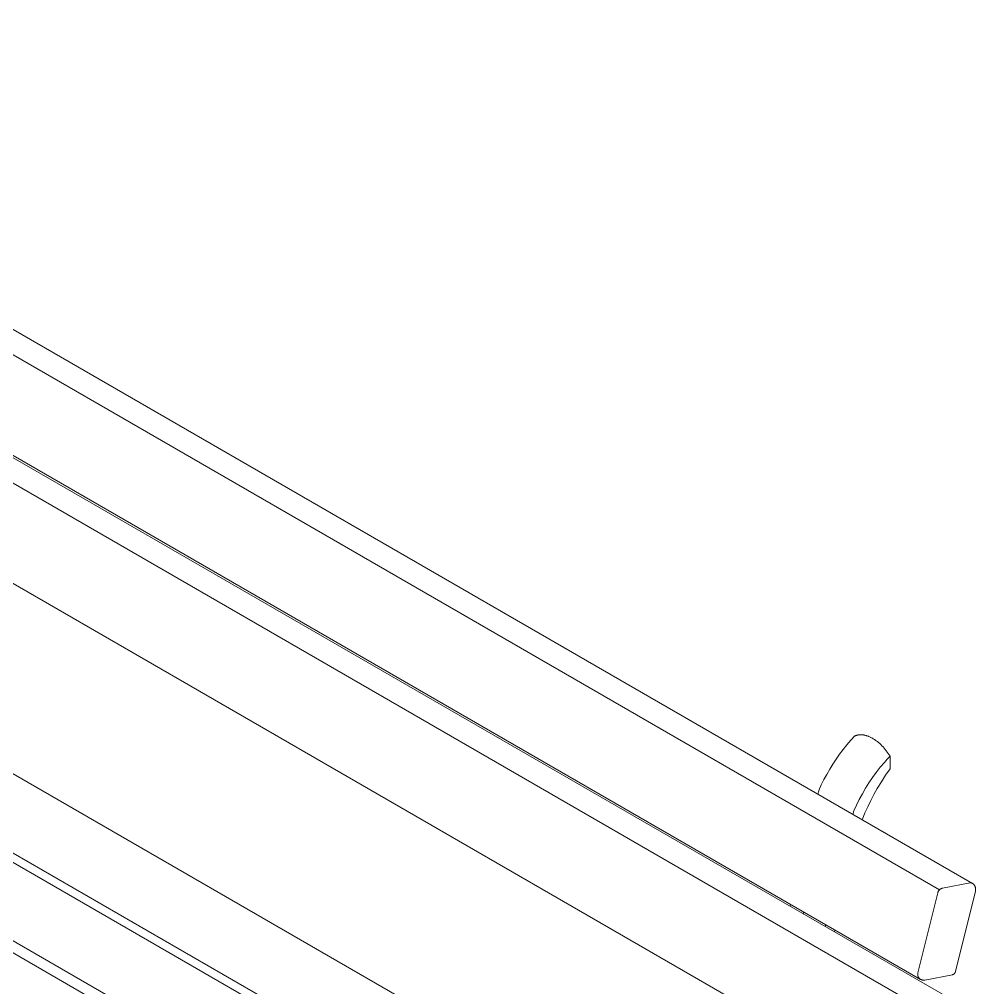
# Model space of a CAD drawing. Header units: millimetres. Extents: x -209 to 4251, y 50 to 3279.
# Drawn here: x 3246 to 4007, y 1256 to 2026 of the extents above; entities that cross this region are included whole.
import ezdxf

# ---------------------------------------------------------------- set-up
doc = ezdxf.new("R2010")
doc.units = ezdxf.units.MM
doc.layers.add('ZANO_R', color=7, linetype='Continuous', lineweight=0)

msp = doc.modelspace()

# ---------------------------------------------------------------- linework, layer by layer
at = {"layer": 'ZANO_R'}
for p, q in [((4004.41, 1338.68), (2814.04, 2025.94)), ((2787.67, 2020.87), (3978.04, 1333.61)), ((3963.12, 1262.38), (2772.75, 1949.64)), ((3982.28, 1249.43), (2791.91, 1936.69)), ((3955.92, 1244.37), (2765.55, 1931.63)), ((3941, 1173.13), (2750.63, 1860.39)), ((2778.72, 1692.92), (3710.02, 1155.24)), ((2705.63, 1672.1), (3641.25, 1131.92)), ((2698.46, 1668.74), (3634.29, 1128.44)), ((2695.84, 1607.89), (3586.96, 1093.4)), ((2700.1, 1595.89), (3581.59, 1086.96)), ((3910.88, 1455.98), (3907.65, 1452.5)), ((3911.06, 1456.06), (3910.88, 1455.98)), ((3911.24, 1456.14), (3911.06, 1456.06)), ((3911.43, 1456.21), (3911.24, 1456.14)), ((3911.62, 1456.28), (3911.43, 1456.21)), ((3911.8, 1456.35), (3911.62, 1456.28)), ((3911.99, 1456.41), (3911.8, 1456.35)), ((3912.18, 1456.47), (3911.99, 1456.41)), ((3912.37, 1456.53), (3912.18, 1456.47)), ((3912.57, 1456.58), (3912.37, 1456.53)), ((3912.76, 1456.63), (3912.57, 1456.58)), ((3912.96, 1456.67), (3912.76, 1456.63)), ((3913.16, 1456.71), (3912.96, 1456.67)), ((3913.36, 1456.75), (3913.16, 1456.71)), ((3913.56, 1456.79), (3913.36, 1456.75)), ((3913.76, 1456.82), (3913.56, 1456.79)), ((3913.96, 1456.85), (3913.76, 1456.82)), ((3914.17, 1456.87), (3913.96, 1456.85)), ((3914.38, 1456.89), (3914.17, 1456.87)), ((3914.8, 1456.92), (3914.38, 1456.89)), ((3915.21, 1456.94), (3914.8, 1456.92)), ((3915.63, 1456.94), (3915.21, 1456.94)), ((3916.07, 1456.93), (3915.63, 1456.94)), ((3916.51, 1456.9), (3916.07, 1456.93)), ((3916.94, 1456.86), (3916.51, 1456.9)), ((3917.38, 1456.81), (3916.94, 1456.86)), ((3917.85, 1456.74), (3917.38, 1456.81)), ((3918.31, 1456.65), (3917.85, 1456.74)), ((3918.78, 1456.56), (3918.31, 1456.65)), ((3919.24, 1456.44), (3918.78, 1456.56)), ((3919.7, 1456.32), (3919.24, 1456.44)), ((3920.16, 1456.18), (3919.7, 1456.32)), ((3920.61, 1456.04), (3920.16, 1456.18)), ((3921.06, 1455.88), (3920.61, 1456.04)), ((3921.54, 1455.7), (3921.06, 1455.88)), ((3922.01, 1455.51), (3921.54, 1455.7)), ((3904.53, 1448.91), (3901.53, 1445.22)), ((3907.65, 1452.5), (3904.53, 1448.91)), ((3922.48, 1455.3), (3922.01, 1455.51)), ((3922.94, 1455.09), (3922.48, 1455.3)), ((3923.43, 1454.86), (3922.94, 1455.09)), ((3923.9, 1454.61), (3923.43, 1454.86)), ((3924.38, 1454.36), (3923.9, 1454.61)), ((3924.85, 1454.09), (3924.38, 1454.36)), ((3924.85, 1454.09), (3925.33, 1453.8)), ((3925.33, 1453.8), (3925.82, 1453.51)), ((3925.82, 1453.51), (3926.29, 1453.2)), ((3926.29, 1453.2), (3926.76, 1452.88)), ((3926.76, 1452.88), (3927.25, 1452.55)), ((3927.25, 1452.55), (3927.72, 1452.2)), ((3927.72, 1452.2), (3928.66, 1451.49)), ((3928.66, 1451.49), (3929.61, 1450.71)), ((3929.61, 1450.71), (3930.54, 1449.89)), ((3930.54, 1449.89), (3931.44, 1449.05)), ((3931.44, 1449.05), (3932.32, 1448.18)), ((3932.32, 1448.18), (3933.22, 1447.23)), ((3898.65, 1441.44), (3895.89, 1437.56)), ((3901.53, 1445.22), (3898.65, 1441.44)), ((3933.22, 1447.23), (3934.09, 1446.26)), ((3934.09, 1446.26), (3934.93, 1445.27)), ((3934.93, 1445.27), (3935.75, 1444.25)), ((3935.75, 1444.25), (3936.56, 1443.18)), ((3936.56, 1443.18), (3937.34, 1442.09)), ((3937.34, 1442.09), (3938.09, 1440.98)), ((3938.09, 1440.98), (3938.81, 1439.85)), ((3893.26, 1433.6), (3890.77, 1429.56)), ((3895.89, 1437.56), (3893.26, 1433.6)), ((3931, 1431.05), (3934.28, 1434.94)), ((3934.28, 1434.94), (3936.51, 1437.43)), ((3936.51, 1437.43), (3938.81, 1439.85)), ((3938.81, 1439.85), (3938.81, 1429.89)), ((3888.4, 1425.44), (3886.17, 1421.24)), ((3890.77, 1429.56), (3888.4, 1425.44)), ((3924.86, 1422.93), (3927.86, 1427.04)), ((3927.86, 1427.04), (3931, 1431.05)), ((3935.24, 1424.77), (3931.85, 1419.55)), ((3938.81, 1429.89), (3935.24, 1424.77)), ((3886.17, 1421.24), (3884.07, 1416.97)), ((3919.29, 1414.41), (3922, 1418.72)), ((3922, 1418.72), (3924.86, 1422.93)), ((3931.85, 1419.55), (3928.64, 1414.21)), ((3881.36, 1409.72), (3882.04, 1412.45)), ((3882.04, 1412.45), (3882.12, 1412.64)), ((3884.07, 1416.97), (3882.12, 1412.64)), ((3914.32, 1405.53), (3916.73, 1410.01)), ((3916.73, 1410.01), (3919.29, 1414.41)), ((3925.97, 1409.45), (3923.44, 1404.62)), ((3928.64, 1414.21), (3925.97, 1409.45)), ((3912.07, 1400.96), (3914.32, 1405.53)), ((3923.44, 1404.62), (3921.06, 1399.71)), ((3909.29, 1393.59), (3909.97, 1396.32)), ((3909.97, 1396.32), (3912.07, 1400.96)), ((3918.82, 1394.73), (3916.74, 1389.69)), ((3921.06, 1399.71), (3918.82, 1394.73)), ((3916.74, 1389.69), (3916.65, 1389.35)), ((3977.04, 1332.25), (3977.11, 1332.39)), ((3977.04, 1332.25), (3977.11, 1332.39)), ((3977.11, 1332.39), (3977.19, 1332.53)), ((3977.11, 1332.39), (3977.19, 1332.53)), ((3977.19, 1332.53), (3977.28, 1332.67)), ((3977.19, 1332.53), (3977.28, 1332.67)), ((3977.28, 1332.67), (3977.36, 1332.81)), ((3977.28, 1332.67), (3977.36, 1332.81)), ((3977.36, 1332.81), (3977.46, 1332.94)), ((3977.36, 1332.81), (3977.46, 1332.94)), ((3977.46, 1332.94), (3977.55, 1333.07)), ((3977.46, 1332.94), (3977.55, 1333.07)), ((3977.55, 1333.07), (3977.65, 1333.2)), ((3977.55, 1333.07), (3977.65, 1333.2)), ((3977.65, 1333.2), (3977.76, 1333.32)), ((3977.65, 1333.2), (3977.76, 1333.32)), ((3977.76, 1333.32), (3977.87, 1333.44)), ((3977.76, 1333.32), (3977.87, 1333.44)), ((3977.87, 1333.44), (3977.98, 1333.56)), ((3977.87, 1333.44), (3977.98, 1333.56)), ((3977.98, 1333.56), (3978.1, 1333.67)), ((3977.98, 1333.56), (3978.1, 1333.67)), ((3978.1, 1333.67), (3978.22, 1333.78)), ((3978.1, 1333.67), (3978.22, 1333.78)), ((3978.22, 1333.78), (3978.35, 1333.88)), ((3978.22, 1333.78), (3978.35, 1333.88)), ((3978.35, 1333.88), (3978.48, 1333.98)), ((3978.35, 1333.88), (3978.48, 1333.98)), ((3978.48, 1333.98), (3978.61, 1334.07)), ((3978.48, 1333.98), (3978.61, 1334.07)), ((3978.61, 1334.07), (3978.74, 1334.16)), ((3978.61, 1334.07), (3978.74, 1334.16)), ((3978.74, 1334.16), (3978.88, 1334.25)), ((3978.74, 1334.16), (3978.88, 1334.25)), ((3978.88, 1334.25), (3979.02, 1334.33)), ((3978.88, 1334.25), (3979.02, 1334.33)), ((3979.02, 1334.33), (3979.17, 1334.4)), ((3979.02, 1334.33), (3979.17, 1334.4)), ((3979.17, 1334.4), (3979.31, 1334.47)), ((3979.17, 1334.4), (3979.31, 1334.47)), ((3979.31, 1334.47), (3979.46, 1334.54)), ((3979.31, 1334.47), (3979.46, 1334.54)), ((3979.46, 1334.54), (3979.61, 1334.6)), ((3979.46, 1334.54), (3979.61, 1334.6)), ((3979.61, 1334.6), (3979.76, 1334.65)), ((3979.61, 1334.6), (3979.76, 1334.65)), ((3979.76, 1334.65), (3979.92, 1334.7)), ((3979.76, 1334.65), (3979.92, 1334.7)), ((3979.92, 1334.7), (3980.07, 1334.75)), ((3979.92, 1334.7), (3980.07, 1334.75)), ((3980.07, 1334.75), (3980.23, 1334.79)), ((3980.07, 1334.75), (3980.23, 1334.79)), ((3980.23, 1334.79), (3980.39, 1334.82)), ((3980.23, 1334.79), (3980.39, 1334.82)), ((3980.39, 1334.82), (4002.47, 1339.05)), ((3980.39, 1334.82), (4002.47, 1339.05)), ((3990.87, 1268.76), (4006.68, 1332.51)), ((4002.56, 1339.06), (4002.47, 1339.05)), ((4002.56, 1339.06), (4002.47, 1339.05)), ((4002.66, 1339.08), (4002.56, 1339.06)), ((4002.66, 1339.08), (4002.56, 1339.06)), ((4002.75, 1339.08), (4002.66, 1339.08)), ((4002.75, 1339.08), (4002.66, 1339.08)), ((4002.85, 1339.09), (4002.75, 1339.08)), ((4002.85, 1339.09), (4002.75, 1339.08)), ((4002.94, 1339.09), (4002.85, 1339.09)), ((4002.94, 1339.09), (4002.85, 1339.09)), ((4003.04, 1339.09), (4002.94, 1339.09)), ((4003.04, 1339.09), (4002.94, 1339.09)), ((4003.14, 1339.08), (4003.04, 1339.09)), ((4003.14, 1339.08), (4003.04, 1339.09)), ((4003.23, 1339.08), (4003.14, 1339.08)), ((4003.23, 1339.08), (4003.14, 1339.08)), ((4003.33, 1339.06), (4003.23, 1339.08)), ((4003.33, 1339.06), (4003.23, 1339.08)), ((4003.42, 1339.05), (4003.33, 1339.06)), ((4003.42, 1339.05), (4003.33, 1339.06)), ((4003.52, 1339.03), (4003.42, 1339.05)), ((4003.52, 1339.03), (4003.42, 1339.05)), ((4003.61, 1339.01), (4003.52, 1339.03)), ((4003.61, 1339.01), (4003.52, 1339.03)), ((4003.7, 1338.99), (4003.61, 1339.01)), ((4003.7, 1338.99), (4003.61, 1339.01)), ((4003.79, 1338.96), (4003.7, 1338.99)), ((4003.79, 1338.96), (4003.7, 1338.99)), ((4003.89, 1338.93), (4003.79, 1338.96)), ((4003.89, 1338.93), (4003.79, 1338.96)), ((4003.98, 1338.89), (4003.89, 1338.93)), ((4003.98, 1338.89), (4003.89, 1338.93)), ((4004.06, 1338.86), (4003.98, 1338.89)), ((4004.06, 1338.86), (4003.98, 1338.89)), ((4004.15, 1338.82), (4004.06, 1338.86)), ((4004.15, 1338.82), (4004.06, 1338.86)), ((4004.24, 1338.77), (4004.15, 1338.82)), ((4004.24, 1338.77), (4004.15, 1338.82)), ((4004.32, 1338.73), (4004.24, 1338.77)), ((4004.32, 1338.73), (4004.24, 1338.77)), ((4004.41, 1338.68), (4004.32, 1338.73)), ((4004.41, 1338.68), (4004.32, 1338.73)), ((4004.48, 1338.64), (4004.41, 1338.68)), ((4004.55, 1338.59), (4004.48, 1338.64)), ((4004.63, 1338.54), (4004.55, 1338.59)), ((4004.7, 1338.49), (4004.63, 1338.54)), ((4004.77, 1338.44), (4004.7, 1338.49)), ((4004.85, 1338.38), (4004.77, 1338.44)), ((4004.92, 1338.32), (4004.85, 1338.38)), ((4004.99, 1338.26), (4004.92, 1338.32)), ((4005.07, 1338.2), (4004.99, 1338.26)), ((4005.14, 1338.13), (4005.07, 1338.2)), ((4005.21, 1338.06), (4005.14, 1338.13)), ((4005.28, 1337.99), (4005.21, 1338.06)), ((4005.35, 1337.91), (4005.28, 1337.99)), ((4005.42, 1337.84), (4005.35, 1337.91)), ((4005.49, 1337.76), (4005.42, 1337.84)), ((4005.56, 1337.68), (4005.49, 1337.76)), ((4005.62, 1337.59), (4005.56, 1337.68)), ((4005.69, 1337.5), (4005.62, 1337.59)), ((4005.75, 1337.42), (4005.69, 1337.5)), ((4005.81, 1337.32), (4005.75, 1337.42)), ((4005.88, 1337.23), (4005.81, 1337.32)), ((4005.94, 1337.13), (4005.88, 1337.23)), ((4006, 1337.04), (4005.94, 1337.13)), ((4006.05, 1336.94), (4006, 1337.04)), ((4006.11, 1336.84), (4006.05, 1336.94)), ((4006.16, 1336.73), (4006.11, 1336.84)), ((4006.21, 1336.63), (4006.16, 1336.73)), ((4006.27, 1336.52), (4006.21, 1336.63)), ((4006.31, 1336.41), (4006.27, 1336.52)), ((4006.36, 1336.3), (4006.31, 1336.41)), ((4006.41, 1336.19), (4006.36, 1336.3)), ((4006.45, 1336.08), (4006.41, 1336.19)), ((4006.49, 1335.96), (4006.45, 1336.08)), ((4006.53, 1335.85), (4006.49, 1335.96)), ((4006.56, 1335.74), (4006.53, 1335.85)), ((4006.6, 1335.62), (4006.56, 1335.74)), ((4006.63, 1335.5), (4006.6, 1335.62)), ((4006.66, 1335.39), (4006.63, 1335.5)), ((4006.69, 1335.27), (4006.66, 1335.39)), ((4006.68, 1332.51), (4006.7, 1332.61)), ((4006.71, 1335.15), (4006.69, 1335.27)), ((4006.7, 1332.61), (4006.72, 1332.7)), ((4006.73, 1335.03), (4006.71, 1335.15)), ((4006.72, 1332.7), (4006.74, 1332.8)), ((4006.75, 1334.91), (4006.73, 1335.03)), ((4006.74, 1332.8), (4006.76, 1332.9)), ((4006.77, 1334.8), (4006.75, 1334.91)), ((4006.76, 1332.9), (4006.77, 1333)), ((4006.79, 1334.68), (4006.77, 1334.8)), ((4006.77, 1333), (4006.79, 1333.11)), ((4006.8, 1334.56), (4006.79, 1334.68)), ((4006.79, 1333.11), (4006.8, 1333.21)), ((4006.81, 1334.44), (4006.8, 1334.56)), ((4006.8, 1333.21), (4006.81, 1333.32)), ((4006.82, 1334.33), (4006.81, 1334.44)), ((4006.81, 1333.32), (4006.82, 1333.42)), ((4006.83, 1334.21), (4006.82, 1334.33)), ((4006.82, 1333.42), (4006.83, 1333.53)), ((4006.84, 1334.09), (4006.83, 1334.21)), ((4006.83, 1333.64), (4006.84, 1333.75)), ((4006.83, 1333.53), (4006.83, 1333.64)), ((4006.84, 1333.98), (4006.84, 1334.09)), ((4006.84, 1333.87), (4006.84, 1333.98)), ((4006.84, 1333.75), (4006.84, 1333.87)), ((3960.91, 1267.58), (3976.71, 1331.33)), ((3960.91, 1267.58), (3976.71, 1331.33)), ((3976.71, 1331.33), (3976.75, 1331.49)), ((3976.71, 1331.33), (3976.75, 1331.49)), ((3976.75, 1331.49), (3976.8, 1331.64)), ((3976.75, 1331.49), (3976.8, 1331.64)), ((3976.8, 1331.64), (3976.85, 1331.8)), ((3976.8, 1331.64), (3976.85, 1331.8)), ((3976.85, 1331.8), (3976.91, 1331.95)), ((3976.85, 1331.8), (3976.91, 1331.95)), ((3976.91, 1331.95), (3976.97, 1332.1)), ((3976.91, 1331.95), (3976.97, 1332.1)), ((3976.97, 1332.1), (3977.04, 1332.25)), ((3976.97, 1332.1), (3977.04, 1332.25)), ((3859.24, 1320.47), (3859.65, 1322.12)), ((3869.77, 1314.39), (3870.18, 1316.04)), ((3887.17, 1304.35), (3887.58, 1305.99)), ((3894.94, 1301.75), (3894.53, 1300.1)), ((3960.77, 1266.61), (3960.78, 1266.77)), ((3960.77, 1266.61), (3960.78, 1266.77)), ((3960.77, 1266.45), (3960.77, 1266.61)), ((3960.77, 1266.45), (3960.77, 1266.61)), ((3960.77, 1266.28), (3960.77, 1266.45)), ((3960.77, 1266.28), (3960.77, 1266.45)), ((3960.78, 1266.12), (3960.77, 1266.28)), ((3960.78, 1266.12), (3960.77, 1266.28)), ((3960.78, 1266.77), (3960.8, 1266.94)), ((3960.78, 1266.77), (3960.8, 1266.94)), ((3960.8, 1265.96), (3960.78, 1266.12)), ((3960.8, 1265.96), (3960.78, 1266.12)), ((3960.8, 1266.94), (3960.82, 1267.1)), ((3960.8, 1266.94), (3960.82, 1267.1)), ((3960.82, 1265.79), (3960.8, 1265.96)), ((3960.82, 1265.79), (3960.8, 1265.96)), ((3960.82, 1267.1), (3960.84, 1267.26)), ((3960.82, 1267.1), (3960.84, 1267.26)), ((3960.84, 1265.63), (3960.82, 1265.79)), ((3960.84, 1265.63), (3960.82, 1265.79)), ((3960.84, 1267.26), (3960.87, 1267.42)), ((3960.84, 1267.26), (3960.87, 1267.42)), ((3960.87, 1265.47), (3960.84, 1265.63)), ((3960.87, 1265.47), (3960.84, 1265.63)), ((3960.87, 1267.42), (3960.91, 1267.58)), ((3960.87, 1267.42), (3960.91, 1267.58)), ((3960.91, 1265.31), (3960.87, 1265.47)), ((3960.91, 1265.31), (3960.87, 1265.47)), ((3960.95, 1265.15), (3960.91, 1265.31)), ((3960.95, 1265.15), (3960.91, 1265.31)), ((3961, 1265), (3960.95, 1265.15)), ((3961, 1265), (3960.95, 1265.15)), ((3961.06, 1264.84), (3961, 1265)), ((3961.06, 1264.84), (3961, 1265)), ((3961.11, 1264.69), (3961.06, 1264.84)), ((3961.11, 1264.69), (3961.06, 1264.84)), ((3961.18, 1264.54), (3961.11, 1264.69)), ((3961.18, 1264.54), (3961.11, 1264.69)), ((3961.25, 1264.39), (3961.18, 1264.54)), ((3961.25, 1264.39), (3961.18, 1264.54)), ((3961.32, 1264.24), (3961.25, 1264.39)), ((3961.32, 1264.24), (3961.25, 1264.39)), ((3961.4, 1264.1), (3961.32, 1264.24)), ((3961.4, 1264.1), (3961.32, 1264.24)), ((3961.49, 1263.96), (3961.4, 1264.1)), ((3961.49, 1263.96), (3961.4, 1264.1)), ((3961.58, 1263.82), (3961.49, 1263.96)), ((3961.58, 1263.82), (3961.49, 1263.96)), ((3961.67, 1263.69), (3961.58, 1263.82)), ((3961.67, 1263.69), (3961.58, 1263.82)), ((3961.77, 1263.56), (3961.67, 1263.69)), ((3961.77, 1263.56), (3961.67, 1263.69)), ((3961.87, 1263.43), (3961.77, 1263.56)), ((3961.87, 1263.43), (3961.77, 1263.56)), ((3961.98, 1263.3), (3961.87, 1263.43)), ((3961.98, 1263.3), (3961.87, 1263.43)), ((3962.09, 1263.18), (3961.98, 1263.3)), ((3962.09, 1263.18), (3961.98, 1263.3)), ((3962.21, 1263.07), (3962.09, 1263.18)), ((3962.21, 1263.07), (3962.09, 1263.18)), ((3962.33, 1262.96), (3962.21, 1263.07)), ((3962.33, 1262.96), (3962.21, 1263.07)), ((3988.43, 1266.06), (3966.36, 1261.83)), ((3988.43, 1266.06), (3988.55, 1266.1)), ((3988.55, 1266.1), (3988.66, 1266.13)), ((3988.66, 1266.13), (3988.77, 1266.17)), ((3988.77, 1266.17), (3988.87, 1266.22)), ((3988.87, 1266.22), (3988.98, 1266.27)), ((3988.98, 1266.27), (3989.08, 1266.32)), ((3989.08, 1266.32), (3989.19, 1266.37)), ((3989.19, 1266.37), (3989.29, 1266.43)), ((3989.29, 1266.43), (3989.39, 1266.49)), ((3989.39, 1266.49), (3989.48, 1266.56)), ((3989.48, 1266.56), (3989.58, 1266.63)), ((3989.58, 1266.63), (3989.67, 1266.7)), ((3989.67, 1266.7), (3989.76, 1266.77)), ((3989.76, 1266.77), (3989.85, 1266.85)), ((3989.85, 1266.85), (3989.93, 1266.93)), ((3989.93, 1266.93), (3990.01, 1267.01)), ((3990.01, 1267.01), (3990.09, 1267.1)), ((3990.09, 1267.1), (3990.16, 1267.19)), ((3990.16, 1267.19), (3990.24, 1267.28)), ((3990.24, 1267.28), (3990.3, 1267.37)), ((3990.3, 1267.37), (3990.37, 1267.47)), ((3990.37, 1267.47), (3990.43, 1267.57)), ((3990.43, 1267.57), (3990.49, 1267.67)), ((3990.49, 1267.67), (3990.55, 1267.77)), ((3990.55, 1267.77), (3990.6, 1267.88)), ((3990.6, 1267.88), (3990.64, 1267.98)), ((3990.64, 1267.98), (3990.69, 1268.09)), ((3990.69, 1268.09), (3990.73, 1268.2)), ((3990.73, 1268.2), (3990.77, 1268.31)), ((3990.77, 1268.31), (3990.8, 1268.42)), ((3990.8, 1268.42), (3990.83, 1268.53)), ((3990.83, 1268.53), (3990.85, 1268.65)), ((3990.85, 1268.65), (3990.87, 1268.76)), ((3962.45, 1262.85), (3962.33, 1262.96)), ((3962.45, 1262.85), (3962.33, 1262.96)), ((3962.58, 1262.75), (3962.45, 1262.85)), ((3962.58, 1262.75), (3962.45, 1262.85)), ((3962.71, 1262.65), (3962.58, 1262.75)), ((3962.71, 1262.65), (3962.58, 1262.75)), ((3962.84, 1262.55), (3962.71, 1262.65)), ((3962.84, 1262.55), (3962.71, 1262.65)), ((3962.98, 1262.46), (3962.84, 1262.55)), ((3962.98, 1262.46), (3962.84, 1262.55)), ((3963.12, 1262.38), (3962.98, 1262.46)), ((3963.12, 1262.38), (3962.98, 1262.46)), ((3963.26, 1262.3), (3963.12, 1262.38)), ((3963.4, 1262.23), (3963.26, 1262.3)), ((3963.55, 1262.16), (3963.4, 1262.23)), ((3963.69, 1262.1), (3963.55, 1262.16)), ((3963.84, 1262.04), (3963.69, 1262.1)), ((3963.99, 1261.99), (3963.84, 1262.04)), ((3964.15, 1261.94), (3963.99, 1261.99)), ((3964.3, 1261.9), (3964.15, 1261.94)), ((3964.46, 1261.86), (3964.3, 1261.9)), ((3964.61, 1261.83), (3964.46, 1261.86)), ((3964.77, 1261.8), (3964.61, 1261.83)), ((3964.93, 1261.78), (3964.77, 1261.8)), ((3965.09, 1261.77), (3964.93, 1261.78)), ((3965.25, 1261.76), (3965.09, 1261.77)), ((3965.41, 1261.75), (3965.25, 1261.76)), ((3965.57, 1261.75), (3965.41, 1261.75)), ((3965.72, 1261.76), (3965.57, 1261.75)), ((3965.88, 1261.77), (3965.72, 1261.76)), ((3966.04, 1261.78), (3965.88, 1261.77)), ((3966.2, 1261.81), (3966.04, 1261.78)), ((3966.36, 1261.83), (3966.2, 1261.81))]:
    msp.add_line(p, q, dxfattribs=at)

doc.saveas('drawing.dxf')
